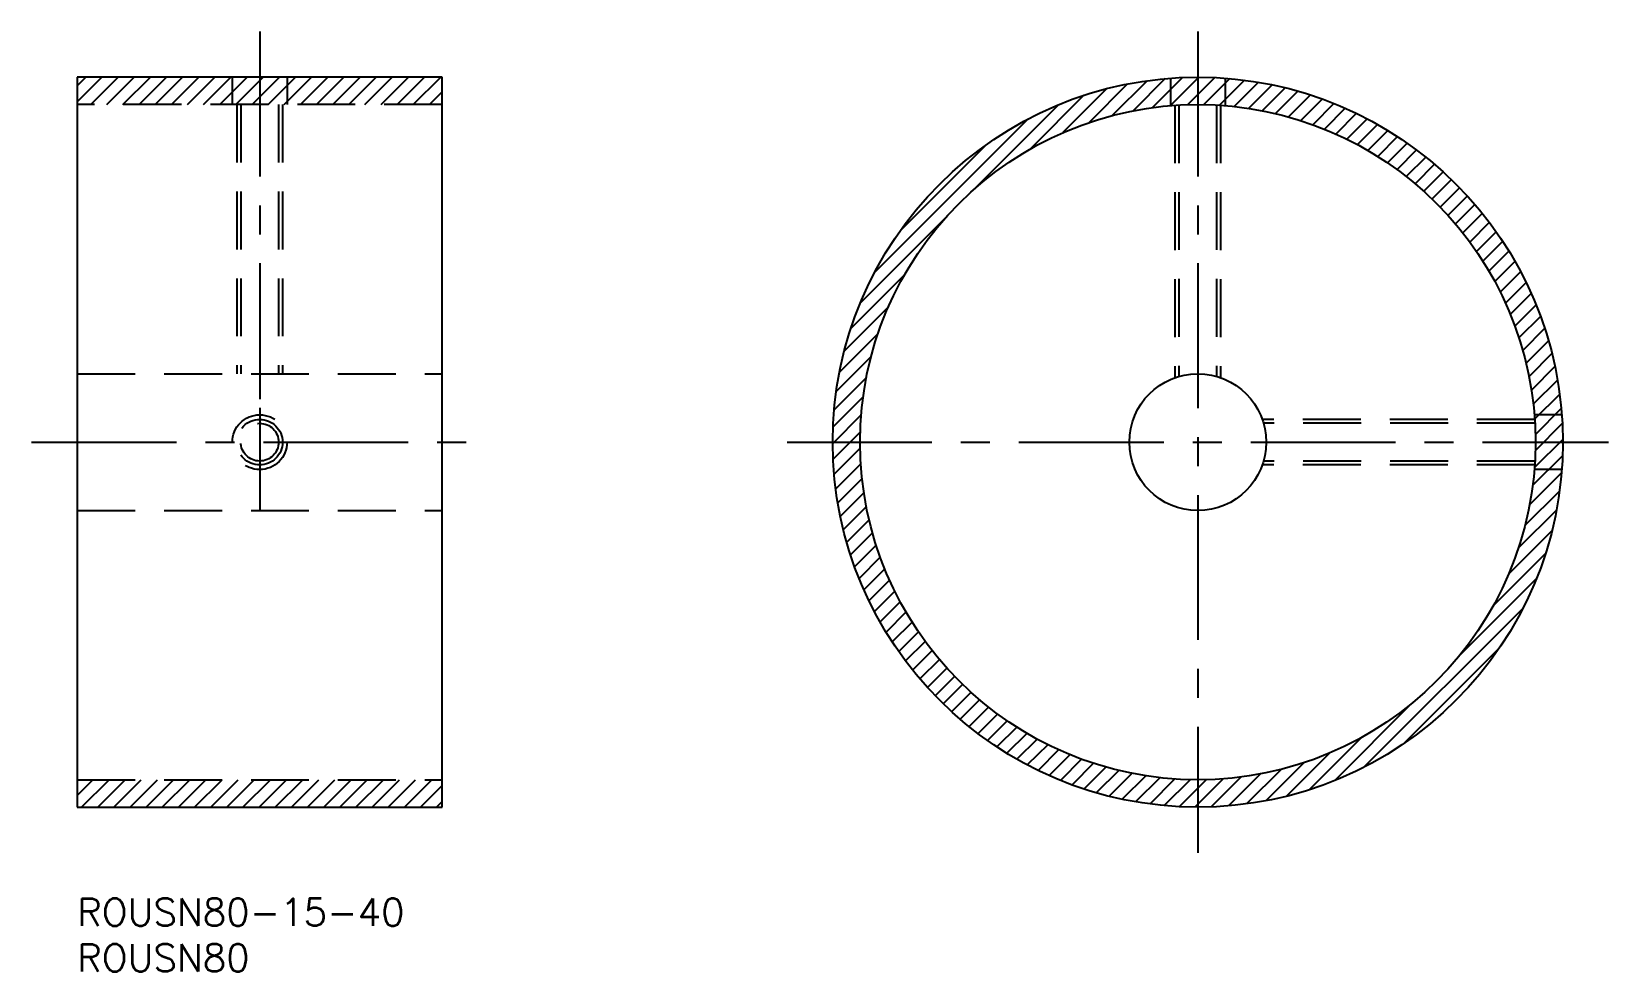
# Model space of a CAD drawing. Extents: x -5 to 168, y -8 to 95.
import ezdxf

# ---------------------------------------------------------------- set-up
doc = ezdxf.new("R2010")
doc.units = 0
doc.header["$LTSCALE"] = 0.5
doc.linetypes.add('CENTER', pattern=[50.8, 31.75, -6.35, 6.35, -6.35])
doc.linetypes.add('DASHED', pattern=[19.05, 12.7, -6.35])
for name, color, linetype in [('MSM_CENTER', 1, 'CENTER'), ('MSM_CONTINUOUS', 7, 'CONTINUOUS'), ('MSM_DASHED', 4, 'DASHED'), ('MSM_NARROW', 5, 'CONTINUOUS'), ('MSM_PART_NUMBER', 7, 'CONTINUOUS')]:
    doc.layers.add(name, color=color, linetype=linetype)
doc.styles.get("Standard").update_dxf_attribs({"font": 'txt.shx', "height": 3, "bigfont": 'bigfont.shx'})

# ---------------------------------------------------------------- blocks, each defined once
blk = doc.blocks.new('*U2')
at = {"layer": 'MSM_PART_NUMBER'}
blk.add_text('ROUSN80-15-40', height=3, dxfattribs=at).set_placement((0, -3))
blk = doc.blocks.new('*U3')
at = {"layer": 'MSM_PART_NUMBER'}
blk.add_text('ROUSN80', height=3, dxfattribs=at).set_placement((0, -8))

msp = doc.modelspace()

# ---------------------------------------------------------------- linework, layer by layer
at = {"layer": 'MSM_CENTER'}
for p, q in [((20, 95), (20, 54.7)), ((122.79, 95), (122.79, 5)), ((20, 53.78), (20, 42.5)), ((-5, 50), (45, 50)), ((77.79, 50), (167.79, 50))]:
    msp.add_line(p, q, dxfattribs=at)
at = {"layer": 'MSM_CONTINUOUS'}
for p, q in [((0, 90), (0, 10)), ((40, 90), (0, 90)), ((40, 10), (40, 90)), ((0, 10), (40, 10))]:
    msp.add_line(p, q, dxfattribs=at)
for radius in [40, 37, 7.5]:
    msp.add_circle((122.79, 50), radius, dxfattribs=at)
at = {"layer": 'MSM_DASHED'}
for p, q in [((17, 90), (17, 87)), ((23, 90), (23, 87)), ((119.79, 89.89), (119.79, 86.88)), ((125.79, 89.89), (125.79, 86.88)), ((40, 87), (0, 87)), ((17.5, 87), (17.5, 57.5)), ((17.93, 87), (17.93, 57.5)), ((22.07, 87), (22.07, 57.5)), ((22.5, 87), (22.5, 57.5)), ((120.29, 86.92), (120.29, 57.07)), ((120.72, 86.94), (120.72, 57.21)), ((124.85, 86.94), (124.85, 57.21)), ((125.29, 86.92), (125.29, 57.07)), ((0, 57.5), (40, 57.5)), ((159.7, 52.5), (129.86, 52.5)), ((159.73, 52.07), (130, 52.07)), ((162.67, 53), (159.66, 53)), ((159.7, 47.5), (129.86, 47.5)), ((159.73, 47.93), (130, 47.93)), ((162.67, 47), (159.66, 47)), ((0, 42.5), (40, 42.5)), ((0, 13), (40, 13))]:
    msp.add_line(p, q, dxfattribs=at)
for radius in [3, 2.5, 2.07]:
    msp.add_circle((20, 50), radius, dxfattribs=at)
at = {"layer": 'MSM_NARROW'}
for p, q in [((0, 89.06), (0.94, 90)), ((0, 87.29), (2.71, 90)), ((1.48, 87), (4.48, 90)), ((3.25, 87), (6.25, 90)), ((5.02, 87), (8.02, 90)), ((6.78, 87), (9.78, 90)), ((8.55, 87), (11.55, 90)), ((10.32, 87), (13.32, 90)), ((12.09, 87), (15.09, 90)), ((13.85, 87), (16.85, 90)), ((15.62, 87), (18.62, 90)), ((17.39, 87), (20.39, 90)), ((19.16, 87), (22.16, 90)), ((20.93, 87), (23.93, 90)), ((22.69, 87), (25.69, 90)), ((24.46, 87), (27.46, 90)), ((26.23, 87), (29.23, 90)), ((28, 87), (31, 90)), ((29.76, 87), (32.76, 90)), ((31.53, 87), (34.53, 90)), ((33.3, 87), (36.3, 90)), ((35.07, 87), (38.07, 90)), ((36.83, 87), (39.83, 90)), ((121.12, 89.97), (117.82, 86.66)), ((122.92, 90), (119.8, 86.88)), ((124.64, 89.96), (121.67, 86.98)), ((38.6, 87), (40, 88.4)), ((112.82, 88.74), (108, 83.92)), ((115.1, 89.26), (110.88, 85.03)), ((117.23, 89.61), (113.41, 85.79)), ((119.23, 89.84), (115.7, 86.32)), ((126.3, 89.85), (123.45, 86.99)), ((127.9, 89.67), (125.15, 86.92)), ((129.44, 89.44), (126.78, 86.78)), ((130.92, 89.16), (128.34, 86.58)), ((132.36, 88.84), (129.85, 86.32)), ((133.76, 88.47), (131.3, 86.01)), ((107.52, 86.97), (98.16, 77.61)), ((110.32, 88.01), (104.45, 82.14)), ((135.12, 88.05), (132.71, 85.64)), ((136.43, 87.6), (134.07, 85.24)), ((137.71, 87.11), (135.39, 84.79)), ((138.95, 86.59), (136.66, 84.3)), ((104.19, 85.42), (87.37, 68.59)), ((140.16, 86.03), (137.9, 83.77)), ((141.34, 85.44), (139.11, 83.21)), ((142.48, 84.81), (140.28, 82.61)), ((143.6, 84.16), (141.41, 81.97)), ((144.68, 83.48), (142.51, 81.3)), ((99.62, 82.61), (90.18, 73.17)), ((145.73, 82.76), (143.58, 80.61)), ((146.76, 82.02), (144.62, 79.87)), ((147.76, 81.25), (145.62, 79.11)), ((148.73, 80.45), (146.6, 78.32)), ((149.67, 79.62), (147.54, 77.5)), ((150.58, 78.77), (148.46, 76.65)), ((151.46, 77.88), (149.34, 75.76)), ((152.32, 76.97), (150.2, 74.85)), ((153.15, 76.04), (151.02, 73.91)), ((95.17, 74.63), (85.82, 65.27)), ((153.95, 75.07), (151.82, 72.94)), ((154.73, 74.08), (152.58, 71.93)), ((155.47, 73.05), (153.32, 70.9)), ((156.19, 72), (154.02, 69.83)), ((156.88, 70.92), (154.69, 68.74)), ((157.53, 69.81), (155.33, 67.61)), ((90.65, 68.34), (84.78, 62.46)), ((158.16, 68.67), (155.93, 66.44)), ((158.76, 67.5), (156.5, 65.24)), ((159.32, 66.29), (157.03, 64.01)), ((88.87, 64.79), (84.05, 59.97)), ((159.85, 65.05), (157.53, 62.73)), ((160.34, 63.78), (157.98, 61.42)), ((160.79, 62.47), (158.39, 60.06)), ((87.75, 61.9), (83.53, 57.68)), ((161.21, 61.11), (158.76, 58.66)), ((86.99, 59.38), (83.17, 55.56)), ((161.59, 59.72), (159.08, 57.21)), ((86.47, 57.09), (82.94, 53.56)), ((161.92, 58.29), (159.34, 55.71)), ((162.2, 56.8), (159.55, 54.15)), ((86.12, 54.97), (82.82, 51.67)), ((162.44, 55.27), (159.7, 52.53)), ((162.62, 53.68), (159.78, 50.84)), ((85.91, 52.99), (82.79, 49.87)), ((162.73, 52.03), (159.77, 49.07)), ((85.8, 51.11), (82.83, 48.14)), ((162.78, 50.31), (159.68, 47.21)), ((85.79, 49.34), (82.94, 46.48)), ((162.76, 48.52), (159.48, 45.24)), ((85.86, 47.64), (83.11, 44.89)), ((86, 46.01), (83.34, 43.35)), ((162.64, 46.64), (159.14, 43.14)), ((86.21, 44.45), (83.62, 41.86)), ((162.43, 44.65), (158.64, 40.87)), ((86.47, 42.94), (83.95, 40.42)), ((86.78, 41.48), (84.32, 39.03)), ((162.08, 42.54), (157.91, 38.37)), ((87.14, 40.08), (84.73, 37.67)), ((161.59, 40.28), (156.84, 35.53)), ((87.55, 38.72), (85.19, 36.35)), ((88, 37.4), (85.67, 35.08)), ((160.88, 37.8), (155.16, 32.08)), ((88.49, 36.12), (86.2, 33.83)), ((89.02, 34.88), (86.76, 32.62)), ((159.88, 35.04), (151.45, 26.61)), ((89.58, 33.68), (87.35, 31.45)), ((90.18, 32.51), (87.97, 30.3)), ((90.81, 31.38), (88.63, 29.19)), ((158.4, 31.78), (141, 14.39)), ((91.48, 30.28), (89.31, 28.11)), ((92.18, 29.21), (90.02, 27.05)), ((92.91, 28.17), (90.77, 26.03)), ((93.67, 27.16), (91.54, 25.03)), ((94.47, 26.19), (92.34, 24.06)), ((155.81, 27.43), (145.36, 16.98)), ((95.29, 25.24), (93.16, 23.12)), ((96.14, 24.33), (94.02, 22.21)), ((97.02, 23.44), (94.9, 21.32)), ((97.94, 22.59), (95.81, 20.46)), ((98.88, 21.76), (96.75, 19.63)), ((99.85, 20.97), (97.72, 18.83)), ((146.18, 21.33), (137.75, 12.9)), ((100.85, 20.2), (98.71, 18.06)), ((101.89, 19.47), (99.73, 17.31)), ((102.95, 18.77), (100.78, 16.6)), ((104.05, 18.09), (101.86, 15.91)), ((105.18, 17.46), (102.97, 15.25)), ((140.71, 17.63), (134.98, 11.9)), ((106.34, 16.85), (104.11, 14.63)), ((107.54, 16.29), (105.29, 14.03)), ((108.78, 15.75), (106.49, 13.47)), ((137.26, 15.95), (132.51, 11.2)), ((110.05, 15.26), (107.73, 12.94)), ((111.37, 14.81), (109.01, 12.45)), ((112.72, 14.39), (110.32, 11.99)), ((114.12, 14.03), (111.67, 11.58)), ((131.92, 14.15), (128.13, 10.36)), ((134.42, 14.88), (130.24, 10.7)), ((0, 11.27), (1.73, 13)), ((0.49, 10), (3.49, 13)), ((2.26, 10), (5.26, 13)), ((4.03, 10), (7.03, 13)), ((5.8, 10), (8.8, 13)), ((7.56, 10), (10.56, 13)), ((9.33, 10), (12.33, 13)), ((11.1, 10), (14.1, 13)), ((12.87, 10), (15.87, 13)), ((14.64, 10), (17.64, 13)), ((16.4, 10), (19.4, 13)), ((18.17, 10), (21.17, 13)), ((19.94, 10), (22.94, 13)), ((21.71, 10), (24.71, 13)), ((23.47, 10), (26.47, 13)), ((25.24, 10), (28.24, 13)), ((27.01, 10), (30.01, 13)), ((28.78, 10), (31.78, 13)), ((30.55, 10), (33.55, 13)), ((32.31, 10), (35.31, 13)), ((34.08, 10), (37.08, 13)), ((35.85, 10), (38.85, 13)), ((37.62, 10), (40, 12.38)), ((115.57, 13.71), (113.06, 11.2)), ((117.08, 13.44), (114.5, 10.87)), ((118.63, 13.23), (115.98, 10.58)), ((120.25, 13.09), (117.52, 10.35)), ((121.95, 13.01), (119.11, 10.17)), ((123.72, 13.01), (120.76, 10.05)), ((125.58, 13.11), (122.47, 10)), ((127.55, 13.31), (124.27, 10.03)), ((129.65, 13.64), (126.15, 10.14)), ((39.38, 10), (40, 10.62))]:
    msp.add_line(p, q, dxfattribs=at)

# ---------------------------------------------------------------- block references
at = {"layer": 'MSM_DASHED'}
for name in ['*U2', '*U3']:
    msp.add_blockref(name, (0, 0), dxfattribs=at)

doc.saveas('drawing.dxf')
